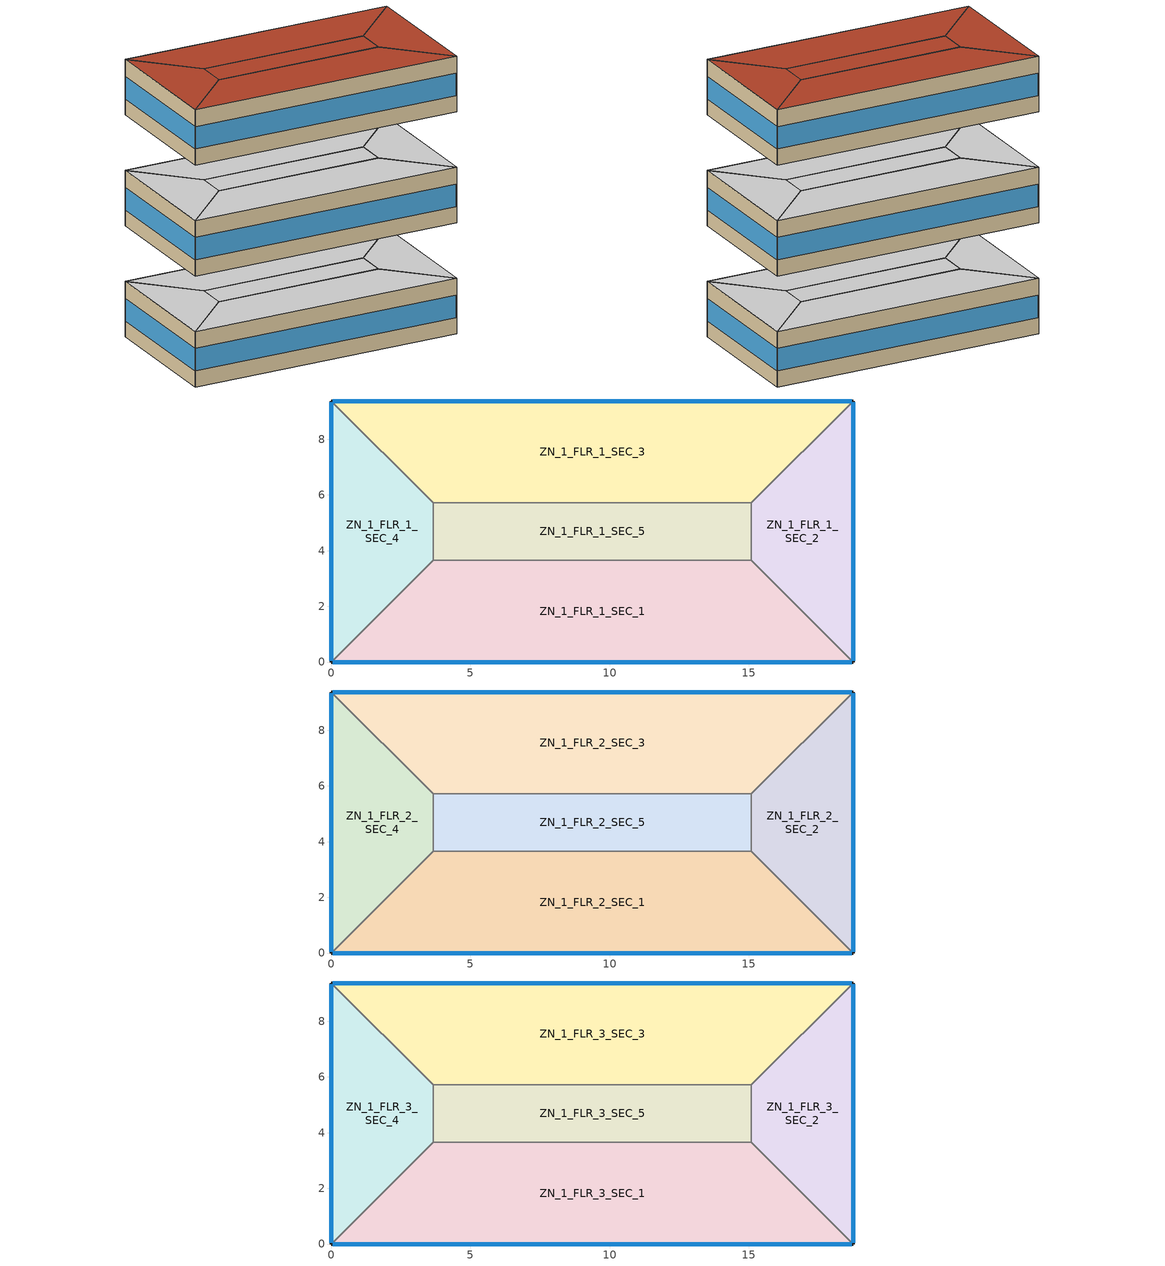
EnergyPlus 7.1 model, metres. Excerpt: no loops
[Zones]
ZN_1_FLR_1_SEC_1
 floor ground (Unheated - 8in Slab with Carpet_Ext-slab): 3.66,3.66 15.1,3.66 18.75,0 0,0 z0
 wall outside (Steel-Framed_R-13 + R-7.5 ci_Ext-wall): 0,0 18.75,0 z0:3.8
 wall to ZN_1_FLR_1_SEC_2 (Standard_Int-Wall): 18.75,0 15.1,3.66 z0:3.8
 wall to ZN_1_FLR_1_SEC_5 (Standard_Int-Wall): 15.1,3.66 3.66,3.66 z0:3.8
 wall to ZN_1_FLR_1_SEC_4 (Standard_Int-Wall): 3.66,3.66 0,0 z0:3.8
 window (std_window_UValue_3.124_SHGC_0.4_VT_0.508): 0.05,0 18.7,0 z1.1:2.63
 ceiling adiabatic (INT-FLOOR-UNDERSIDE): 0,0 18.75,0 15.1,3.66 3.66,3.66 z3.8
ZN_1_FLR_1_SEC_2
 floor ground (Unheated - 8in Slab with Carpet_Ext-slab): 15.1,3.66 15.1,5.72 18.75,9.38 18.75,0 z0
 wall outside (Steel-Framed_R-13 + R-7.5 ci_Ext-wall): 18.75,0 18.75,9.38 z0:3.8
 wall to ZN_1_FLR_1_SEC_3 (Standard_Int-Wall): 18.75,9.38 15.1,5.72 z0:3.8
 wall to ZN_1_FLR_1_SEC_5 (Standard_Int-Wall): 15.1,5.72 15.1,3.66 z0:3.8
 window (std_window_UValue_3.124_SHGC_0.4_VT_0.508_east): 18.75,0.05 18.75,9.33 z1.1:2.64
 ceiling adiabatic (INT-FLOOR-UNDERSIDE): 18.75,0 18.75,9.38 15.1,5.72 15.1,3.66 z3.8
ZN_1_FLR_1_SEC_3
 floor ground (Unheated - 8in Slab with Carpet_Ext-slab): 0,9.38 18.75,9.38 15.1,5.72 3.66,5.72 z0
 wall outside (Steel-Framed_R-13 + R-7.5 ci_Ext-wall): 18.75,9.38 0,9.38 z0:3.8
 wall to ZN_1_FLR_1_SEC_5 (Standard_Int-Wall): 3.66,5.72 15.1,5.72 z0:3.8
 wall to ZN_1_FLR_1_SEC_4 (Standard_Int-Wall): 0,9.38 3.66,5.72 z0:3.8
 window (std_window_UValue_3.124_SHGC_0.4_VT_0.508_north): 18.7,9.38 0.05,9.38 z1.1:2.63
 ceiling adiabatic (INT-FLOOR-UNDERSIDE): 3.66,5.72 15.1,5.72 18.75,9.38 0,9.38 z3.8
ZN_1_FLR_1_SEC_4
 floor ground (Unheated - 8in Slab with Carpet_Ext-slab): 0,9.38 3.66,5.72 3.66,3.66 0,0 z0
 wall outside (Steel-Framed_R-13 + R-7.5 ci_Ext-wall): 0,9.38 0,0 z0:3.8
 wall to ZN_1_FLR_1_SEC_5 (Standard_Int-Wall): 3.66,3.66 3.66,5.72 z0:3.8
 window (std_window_UValue_3.124_SHGC_0.4_VT_0.508_west): 0,9.33 0,0.05 z1.1:2.64
 ceiling adiabatic (INT-FLOOR-UNDERSIDE): 0,0 3.66,3.66 3.66,5.72 0,9.38 z3.8
ZN_1_FLR_1_SEC_5
 floor ground (Unheated - 8in Slab with Carpet_Ext-slab): 3.66,5.72 15.1,5.72 15.1,3.66 3.66,3.66 z0
 ceiling adiabatic (INT-FLOOR-UNDERSIDE): 3.66,3.66 15.1,3.66 15.1,5.72 3.66,5.72 z3.8
ZN_1_FLR_2_SEC_1
 floor to ZN_1_FLR_2_SEC_1 (INT-FLOOR-TOPSIDE): 3.66,3.66 15.1,3.66 18.75,0 0,0 z7.6
 wall outside (Steel-Framed_R-13 + R-7.5 ci_Ext-wall): 0,0 18.75,0 z7.6:11.4
 wall to ZN_1_FLR_2_SEC_2 (Standard_Int-Wall): 18.75,0 15.1,3.66 z7.6:11.4
 wall to ZN_1_FLR_2_SEC_5 (Standard_Int-Wall): 15.1,3.66 3.66,3.66 z7.6:11.4
 wall to ZN_1_FLR_2_SEC_4 (Standard_Int-Wall): 3.66,3.66 0,0 z7.6:11.4
 window (std_window_UValue_3.124_SHGC_0.4_VT_0.508): 0.05,0 18.7,0 z8.7:10.23
ZN_1_FLR_2_SEC_2
 floor to ZN_1_FLR_2_SEC_2 (INT-FLOOR-TOPSIDE): 15.1,3.66 15.1,5.72 18.75,9.38 18.75,0 z7.6
 wall outside (Steel-Framed_R-13 + R-7.5 ci_Ext-wall): 18.75,0 18.75,9.38 z7.6:11.4
 wall to ZN_1_FLR_2_SEC_3 (Standard_Int-Wall): 18.75,9.38 15.1,5.72 z7.6:11.4
 wall to ZN_1_FLR_2_SEC_5 (Standard_Int-Wall): 15.1,5.72 15.1,3.66 z7.6:11.4
 window (std_window_UValue_3.124_SHGC_0.4_VT_0.508_east): 18.75,0.05 18.75,9.33 z8.7:10.24
ZN_1_FLR_2_SEC_3
 floor to ZN_1_FLR_2_SEC_3 (INT-FLOOR-TOPSIDE): 0,9.38 18.75,9.38 15.1,5.72 3.66,5.72 z7.6
 wall outside (Steel-Framed_R-13 + R-7.5 ci_Ext-wall): 18.75,9.38 0,9.38 z7.6:11.4
 wall to ZN_1_FLR_2_SEC_5 (Standard_Int-Wall): 3.66,5.72 15.1,5.72 z7.6:11.4
 wall to ZN_1_FLR_2_SEC_4 (Standard_Int-Wall): 0,9.38 3.66,5.72 z7.6:11.4
 window (std_window_UValue_3.124_SHGC_0.4_VT_0.508_north): 18.7,9.38 0.05,9.38 z8.7:10.23
ZN_1_FLR_2_SEC_4
 floor to ZN_1_FLR_2_SEC_4 (INT-FLOOR-TOPSIDE): 0,9.38 3.66,5.72 3.66,3.66 0,0 z7.6
 wall outside (Steel-Framed_R-13 + R-7.5 ci_Ext-wall): 0,9.38 0,0 z7.6:11.4
 wall to ZN_1_FLR_2_SEC_5 (Standard_Int-Wall): 3.66,3.66 3.66,5.72 z7.6:11.4
 window (std_window_UValue_3.124_SHGC_0.4_VT_0.508_west): 0,9.33 0,0.05 z8.7:10.24
ZN_1_FLR_2_SEC_5
 floor to ZN_1_FLR_2_SEC_5 (INT-FLOOR-TOPSIDE): 3.66,5.72 15.1,5.72 15.1,3.66 3.66,3.66 z7.6
ZN_1_FLR_3_SEC_1
 floor adiabatic (INT-FLOOR-TOPSIDE): 3.66,3.66 15.1,3.66 18.75,0 0,0 z15.2
 wall outside (Steel-Framed_R-13 + R-7.5 ci_Ext-wall): 0,0 18.75,0 z15.2:19
 wall to ZN_1_FLR_3_SEC_2 (Standard_Int-Wall): 18.75,0 15.1,3.66 z15.2:19
 wall to ZN_1_FLR_3_SEC_5 (Standard_Int-Wall): 15.1,3.66 3.66,3.66 z15.2:19
 wall to ZN_1_FLR_3_SEC_4 (Standard_Int-Wall): 3.66,3.66 0,0 z15.2:19
 window (std_window_UValue_3.124_SHGC_0.4_VT_0.508): 0.05,0 18.7,0 z16.3:17.83
 roof outside (IEAD_R-20 ci_Roof): 0,0 18.75,0 15.1,3.66 3.66,3.66 z19
ZN_1_FLR_3_SEC_2
 floor adiabatic (INT-FLOOR-TOPSIDE): 15.1,3.66 15.1,5.72 18.75,9.38 18.75,0 z15.2
 wall outside (Steel-Framed_R-13 + R-7.5 ci_Ext-wall): 18.75,0 18.75,9.38 z15.2:19
 wall to ZN_1_FLR_3_SEC_3 (Standard_Int-Wall): 18.75,9.38 15.1,5.72 z15.2:19
 wall to ZN_1_FLR_3_SEC_5 (Standard_Int-Wall): 15.1,5.72 15.1,3.66 z15.2:19
 window (std_window_UValue_3.124_SHGC_0.4_VT_0.508_east): 18.75,0.05 18.75,9.33 z16.3:17.84
 roof outside (IEAD_R-20 ci_Roof): 18.75,0 18.75,9.38 15.1,5.72 15.1,3.66 z19
ZN_1_FLR_3_SEC_3
 floor adiabatic (INT-FLOOR-TOPSIDE): 0,9.38 18.75,9.38 15.1,5.72 3.66,5.72 z15.2
 wall outside (Steel-Framed_R-13 + R-7.5 ci_Ext-wall): 18.75,9.38 0,9.38 z15.2:19
 wall to ZN_1_FLR_3_SEC_5 (Standard_Int-Wall): 3.66,5.72 15.1,5.72 z15.2:19
 wall to ZN_1_FLR_3_SEC_4 (Standard_Int-Wall): 0,9.38 3.66,5.72 z15.2:19
 window (std_window_UValue_3.124_SHGC_0.4_VT_0.508_north): 18.7,9.38 0.05,9.38 z16.3:17.83
 roof outside (IEAD_R-20 ci_Roof): 3.66,5.72 15.1,5.72 18.75,9.38 0,9.38 z19
ZN_1_FLR_3_SEC_4
 floor adiabatic (INT-FLOOR-TOPSIDE): 0,9.38 3.66,5.72 3.66,3.66 0,0 z15.2
 wall outside (Steel-Framed_R-13 + R-7.5 ci_Ext-wall): 0,9.38 0,0 z15.2:19
 wall to ZN_1_FLR_3_SEC_5 (Standard_Int-Wall): 3.66,3.66 3.66,5.72 z15.2:19
 window (std_window_UValue_3.124_SHGC_0.4_VT_0.508_west): 0,9.33 0,0.05 z16.3:17.84
 roof outside (IEAD_R-20 ci_Roof): 0,0 3.66,3.66 3.66,5.72 0,9.38 z19
ZN_1_FLR_3_SEC_5
 floor adiabatic (INT-FLOOR-TOPSIDE): 3.66,5.72 15.1,5.72 15.1,3.66 3.66,3.66 z15.2
 roof outside (IEAD_R-20 ci_Roof): 3.66,3.66 15.1,3.66 15.1,5.72 3.66,5.72 z19
[Building]
BuildChicago: North Axis=0; Terrain=City; Loads Convergence Tolerance Value=0.04; Temperature Convergence Tolerance Value=0.2; Solar Distribution=FullInteriorAndExterior; Maximum Number of Warmup Days=25; Minimum Number of Warmup Days=6
[Site:Location]
USA IL-CHICAGO-OHARE: Latitude {deg}=41.77; Longitude {deg}=-87.75; Time Zone {hr}=-6; Elevation {m}=190
[Site:GroundTemperature:BuildingSurface]
19.527, 19.502, 19.536, 19.598, 20.002, 21.64, 22.225, 22.375, 21.449, 20.121, 19.802, 19.633
[Site:WaterMainsTemperature]
Calculation Method=CORRELATION; Annual Average Outdoor Air Temperature {C}=9.69; Maximum Difference In Monthly Average Outdoor Air Temperatures {deltaC}=28.1
[SizingPeriod:DesignDay] Day of Month=21; Humidity Condition Type=Wetbulb; Barometric Pressure {Pa}=99063; Rain Indicator=No; Snow Indicator=No; Daylight Saving Time Indicator=No; Solar Model Indicator=ASHRAEClearSky
Name | Month | Day Type | Maximum Dry-Bulb Temperature {C} | Daily Dry-Bulb Temperature Range {deltaC} | Wetbulb or DewPoint at Maximum Dry-Bulb {C} | Wind Speed {m/s} | Wind Direction {deg} | Sky Clearness
CHICAGO Ann Htg 99.6% Condns DB | 1 | WinterDesignDay | -20.6 | 0 | -20.6 | 4.9 | 270 | 0
CHICAGO Ann Clg .4% Condns DB=>MWB | 7 | SummerDesignDay | 33.2 | 10.7 | 23.8 | 5.3 | 230 | 1
CHICAGO Ann Clg .4% Condns WB=>MDB | 7 | SummerDesignDay | 31.2 | 10.7 | 25.5 | 5.3 | 230 | 1
[WindowMaterial:Glazing] Optical Data Type=SpectralAverage; Thickness=0.003; Infrared Transmittance at Normal Incidence=0; Front Side Infrared Hemispherical Emissivity=0.9; Back Side Infrared Hemispherical Emissivity=0.9; Dirt Correction Factor for Solar and Visible Transmittance=1; Solar Diffusing=No
Name | Solar Transmittance at Normal Incidence | Front Side Solar Reflectance at Normal Incidence | Back Side Solar Reflectance at Normal Incidence | Visible Transmittance at Normal Incidence | Front Side Visible Reflectance at Normal Incidence | Back Side Visible Reflectance at Normal Incidence | Conductivity
Theoretical Glass [182] | 0.3933 | 0.5567 | 0.5567 | 0.5079 | 0.4421 | 0.4421 | 0.0185
Theoretical Glass [146] | 0.4818 | 0.4682 | 0.4682 | 0.6216 | 0.3284 | 0.3284 | 0.0303
[Material]
Name | Roughness | Thickness | Conductivity | Density | Specific Heat | Thermal Absorptance | Solar Absorptance | Visible Absorptance | Thickness {m} | Conductivity {W/m-K} | Density {kg/m3} | Specific Heat {J/kg-K}
Roof Membrane | VeryRough | 0.0095 | 0.16 | 1121.29 | 1460 | 0.9 | 0.7 | 0.7
Roof Insulation [14] | MediumRough | 0.1673 | 0.049 | 265 | 836.8 | 0.9 | 0.7 | 0.7
Metal Decking | MediumSmooth | 0.0015 | 45.006 | 7680 | 418.4 | 0.9 | 0.7 | 0.3
GP01 1/2 GYPSUM | Smooth | 0.0127 | 0.16 | 800 | 1090 | 0.9 | 0.7 | 0.5
Wall Insulation [10] | MediumRough | 0.0971 | 0.045 | 265 | 836.8 | 0.9 | 0.7 | 0.7
1/2IN Gypsum | Smooth | 0.0127 | 0.16 | 784.9 | 830 | 0.9 | 0.92 | 0.92
MAT-CC05 8 HW CONCRETE | Rough | 0.2032 | 1.311 | 2240 | 836.8 | 0.9 | 0.7 | 0.7
Floor Insulation [4] | MediumRough | 0.0795 | 0.045 | 265 | 836.8 | 0.9 | 0.7 | 0.7
METAL Door Medium 18Ga_1; METAL Door Medium 18Ga_2; METAL Door Medium 18Ga | Smooth | 0.0013 | 45.3149 | 7833.03 | 502.08 | 0.8 | 0.5 | 0.5
Std Wood 6inch | MediumSmooth |  |  |  |  | 0.9 | 0.7 | 0.7 | 0.15 | 0.12 | 540 | 1210
Std AC02 | MediumSmooth |  |  |  |  | 0.9 | 0.7 | 0.2 | 0.0127 | 0.057 | 288 | 1339
Std MAT-CC05 4  MW CONCRETE | Rough |  |  |  |  | 0.9 | 0.7 | 0.2 | 0.1 | 0.858 | 1968 | 836.8
Std PW05 | MediumSmooth |  |  |  |  | 0.9 | 0.78 | 0.78 | 0.0191 | 0.115 | 545 | 1213
Std Steel_Brown_Regular | Smooth |  |  |  |  | 0.9 | 0.92 | 0.92 | 0.0015 | 44.9696 | 7689 | 418
[Material:NoMass]
Name | Roughness | Thermal Resistance {(m2-K)/W} | Thermal Absorptance | Solar Absorptance | Visible Absorptance | Thermal Resistance {m2-K/W}
MAT-SHEATH | Rough | 0.3626 | 0.9 | 0.7 | 0.7
CP02 CARPET PAD | VeryRough | 0.2165 | 0.9 | 0.7 | 0.8
AIR | Smooth | 0.2515 | 0.8 | 0.5 | 0.5
AIR [2] | Smooth | 0.3521 | 0.8 | 0.5 | 0.5
Std CP02 CARPET PAD | VeryRough |  | 0.9 | 0.7 | 0.8 | 0.21648
MAT-AIR-WALL | Rough |  | 0.9 | 0.7 |  | 0.207949
Std Opaque Door panel_con; Std Opaque Door panel_semi | MediumRough |  | 0.9 | 0.7 | 0.7 | 0.12327
Std Overhead Door Panel | MediumRough |  | 0.9 | 0.7 | 0.7 | 0.255345
[Construction]
InteriorFurnishings: Std Wood 6inch
INT-FLOOR-TOPSIDE: Std MAT-CC05 4  MW CONCRETE, Std CP02 CARPET PAD
INT-FLOOR-UNDERSIDE: Std CP02 CARPET PAD, Std MAT-CC05 4  MW CONCRETE
INT-FLOOR-SLAB: Std MAT-CC05 4  MW CONCRETE
DropCeiling: Std AC02
Sloped_Metal_Roof: Std Steel_Brown_Regular, Std PW05
Gable_Wall: Std PW05
AIR-WALL: MAT-AIR-WALL
Std Swinging Door_con: Std Opaque Door panel_con
Std Swinging Door_semi: Std Opaque Door panel_semi
Std Overhead Door: Std Overhead Door Panel
std_window_UValue_3.124_SHGC_0.4_VT_0.508; std_window_UValue_3.124_SHGC_0.4_VT_0.508_east; std_window_UValue_3.124_SHGC_0.4_VT_0.508_north; std_window_UValue_3.124_SHGC_0.4_VT_0.508_west: Theoretical Glass [182]
std_window_UValue_3.919_SHGC_0.49_VT_0.622: Theoretical Glass [146]
IEAD_R-20 ci_Roof: Roof Membrane, Roof Insulation [14], Metal Decking
Standard_Int-Wall: GP01 1/2 GYPSUM, GP01 1/2 GYPSUM
Steel-Framed_R-13 + R-7.5 ci_Ext-wall: MAT-SHEATH, Wall Insulation [10], 1/2IN Gypsum
Unheated - 8in Slab with Carpet_Ext-slab: MAT-CC05 8 HW CONCRETE, CP02 CARPET PAD
Mass_R-10.4 ci_ExposedFloor: Floor Insulation [4], MAT-CC05 8 HW CONCRETE, CP02 CARPET PAD
Swinging_door: METAL Door Medium 18Ga_1, AIR, METAL Door Medium 18Ga_2
Non-Swinging_NR_door: METAL Door Medium 18Ga, AIR [2], METAL Door Medium 18Ga_2
[ComponentCost:LineItem] Line Item Type=Construction
Name | Item | Cost per Area {$/m2} | Cost per Area
Interior Furnishings | InteriorFurnishings | 1
Interior Floor | INT-FLOOR-UNDERSIDE | 15
Interior Floor Slab | INT-FLOOR-SLAB | 35
Drop Ceiling | DropCeiling | 10
Sloped Metal Roof | Sloped_Metal_Roof | 1
Gable Wall | Gable_Wall | 1
Air Wall | AIR-WALL | 1
Swinging Door Conditioned | Std Swinging Door_con | 1
Swinging Door Semi-conditioned | Std Swinging Door_semi | 1
Overhead Door | Std Overhead Door | 1
south:std_window_UValue_3.124_SHGC_0.4_VT_0.508 | std_window_UValue_3.124_SHGC_0.4_VT_0.508 |  | 219.52
east:std_window_UValue_3.124_SHGC_0.4_VT_0.508_east | std_window_UValue_3.124_SHGC_0.4_VT_0.508_east |  | 219.52
north:std_window_UValue_3.124_SHGC_0.4_VT_0.508_north | std_window_UValue_3.124_SHGC_0.4_VT_0.508_north |  | 219.52
west:std_window_UValue_3.124_SHGC_0.4_VT_0.508_west | std_window_UValue_3.124_SHGC_0.4_VT_0.508_west |  | 219.52
SkylightConst:std_window_UValue_3.919_SHGC_0.49_VT_0.622 | std_window_UValue_3.919_SHGC_0.49_VT_0.622 |  | 215.97
roofs:IEAD_R-20 ci_Roof | IEAD_R-20 ci_Roof |  | 36.9496
int-walls:Standard_Int-Wall | Standard_Int-Wall |  | 1
ext-walls:Steel-Framed_R-13 + R-7.5 ci_Ext-wall | Steel-Framed_R-13 + R-7.5 ci_Ext-wall |  | 41.5357
ext-slab:Unheated - 8in Slab with Carpet_Ext-slab | Unheated - 8in Slab with Carpet_Ext-slab |  | 24.86
exposed-floor:Mass_R-10.4 ci_ExposedFloor | Mass_R-10.4 ci_ExposedFloor |  | 36.1693
door:Swinging_door | Swinging_door |  | 1
non-swinging-door:Non-Swinging_NR_door | Non-Swinging_NR_door |  | 1
[Zone] Type=1; Ceiling Height {m}=3.8; Floor Area {m2}=AutoCalculate; Part of Total Floor Area=Yes
Name | Multiplier | Volume {m3}
ZN_1_FLR_1_SEC_1; ZN_1_FLR_3_SEC_1; ZN_1_FLR_1_SEC_3; ZN_1_FLR_3_SEC_3 | 1 | 209.7118
ZN_1_FLR_2_SEC_1; ZN_1_FLR_2_SEC_3 | 3 | 209.7118
ZN_1_FLR_1_SEC_2; ZN_1_FLR_3_SEC_2; ZN_1_FLR_1_SEC_4; ZN_1_FLR_3_SEC_4 | 1 | 79.4599
ZN_1_FLR_2_SEC_2; ZN_1_FLR_2_SEC_4 | 3 | 79.4599
ZN_1_FLR_1_SEC_5; ZN_1_FLR_3_SEC_5 | 1 | 89.6966
ZN_1_FLR_2_SEC_5 | 3 | 89.6966
[InternalMass] Construction=InteriorFurnishings
Name | Zone | Surface Area
ZN_1_FLR_1_SEC_1 Internal Mass | ZN_1_FLR_1_SEC_1 | 110.3746
ZN_1_FLR_2_SEC_1 Internal Mass | ZN_1_FLR_2_SEC_1 | 110.3746
ZN_1_FLR_3_SEC_1 Internal Mass | ZN_1_FLR_3_SEC_1 | 110.3746
ZN_1_FLR_1_SEC_2 Internal Mass | ZN_1_FLR_1_SEC_2 | 41.821
ZN_1_FLR_2_SEC_2 Internal Mass | ZN_1_FLR_2_SEC_2 | 41.821
ZN_1_FLR_3_SEC_2 Internal Mass | ZN_1_FLR_3_SEC_2 | 41.821
ZN_1_FLR_1_SEC_3 Internal Mass | ZN_1_FLR_1_SEC_3 | 110.3746
ZN_1_FLR_2_SEC_3 Internal Mass | ZN_1_FLR_2_SEC_3 | 110.3746
ZN_1_FLR_3_SEC_3 Internal Mass | ZN_1_FLR_3_SEC_3 | 110.3746
ZN_1_FLR_1_SEC_4 Internal Mass | ZN_1_FLR_1_SEC_4 | 41.821
ZN_1_FLR_2_SEC_4 Internal Mass | ZN_1_FLR_2_SEC_4 | 41.821
ZN_1_FLR_3_SEC_4 Internal Mass | ZN_1_FLR_3_SEC_4 | 41.821
ZN_1_FLR_1_SEC_5 Internal Mass | ZN_1_FLR_1_SEC_5 | 47.2088
ZN_1_FLR_2_SEC_5 Internal Mass | ZN_1_FLR_2_SEC_5 | 47.2088
ZN_1_FLR_3_SEC_5 Internal Mass | ZN_1_FLR_3_SEC_5 | 47.2088
[ZoneInfiltration:DesignFlowRate] Schedule=INFIL_SCH; Design Volume Flow Rate Calculation Method=Flow/Zone; Constant Term Coefficient=1; Temperature Term Coefficient=0; Velocity Term Coefficient=0; Velocity Squared Term Coefficient=0
Name | Zone | Design Flow Rate {m3/s}
ZN_1_FLR_1_SEC_1_Infiltration | ZN_1_FLR_1_SEC_1 | 0.0291266
ZN_1_FLR_2_SEC_1_Infiltration | ZN_1_FLR_2_SEC_1 | 0.0291266
ZN_1_FLR_3_SEC_1_Infiltration | ZN_1_FLR_3_SEC_1 | 0.0291266
ZN_1_FLR_1_SEC_2_Infiltration | ZN_1_FLR_1_SEC_2 | 0.0110361
ZN_1_FLR_2_SEC_2_Infiltration | ZN_1_FLR_2_SEC_2 | 0.0110361
ZN_1_FLR_3_SEC_2_Infiltration | ZN_1_FLR_3_SEC_2 | 0.0110361
ZN_1_FLR_1_SEC_3_Infiltration | ZN_1_FLR_1_SEC_3 | 0.0291266
ZN_1_FLR_2_SEC_3_Infiltration | ZN_1_FLR_2_SEC_3 | 0.0291266
ZN_1_FLR_3_SEC_3_Infiltration | ZN_1_FLR_3_SEC_3 | 0.0291266
ZN_1_FLR_1_SEC_4_Infiltration | ZN_1_FLR_1_SEC_4 | 0.0110361
ZN_1_FLR_2_SEC_4_Infiltration | ZN_1_FLR_2_SEC_4 | 0.0110361
ZN_1_FLR_3_SEC_4_Infiltration | ZN_1_FLR_3_SEC_4 | 0.0110361
ZN_1_FLR_1_SEC_5_Infiltration | ZN_1_FLR_1_SEC_5 | 0.0124579
ZN_1_FLR_2_SEC_5_Infiltration | ZN_1_FLR_2_SEC_5 | 0.0124579
ZN_1_FLR_3_SEC_5_Infiltration | ZN_1_FLR_3_SEC_5 | 0.0124579
[People] Schedule=BLDG_OCC_SCH; Number of People Calculation Method=People; Fraction Radiant=0.3; User Specified Sensible Fraction=AUTOCALCULATE; Activity Level Schedule=ACTIVITY_SCH; Carbon Dioxide Generation Rate {m3/s-W}=3.82E-8; Enable ASHRAE 55 Comfort Warnings=No; MRT Calculation=ZoneAveraged; Work Efficiency Schedule=WORK_EFF_SCH; Clothing Schedule=CLOTHING_SCH; Air Velocity Schedule=AIR_VELO_SCH; Thermal Comfort Report=FANGER
Name | Zone | Number of People
ZN_1_FLR_1_SEC_1 People | ZN_1_FLR_1_SEC_1 | 11.8653
ZN_1_FLR_2_SEC_1 People | ZN_1_FLR_2_SEC_1 | 11.8653
ZN_1_FLR_3_SEC_1 People | ZN_1_FLR_3_SEC_1 | 11.8653
ZN_1_FLR_1_SEC_2 People | ZN_1_FLR_1_SEC_2 | 4.4958
ZN_1_FLR_2_SEC_2 People | ZN_1_FLR_2_SEC_2 | 4.4958
ZN_1_FLR_3_SEC_2 People | ZN_1_FLR_3_SEC_2 | 4.4958
ZN_1_FLR_1_SEC_3 People | ZN_1_FLR_1_SEC_3 | 11.8653
ZN_1_FLR_2_SEC_3 People | ZN_1_FLR_2_SEC_3 | 11.8653
ZN_1_FLR_3_SEC_3 People | ZN_1_FLR_3_SEC_3 | 11.8653
ZN_1_FLR_1_SEC_4 People | ZN_1_FLR_1_SEC_4 | 4.4958
ZN_1_FLR_2_SEC_4 People | ZN_1_FLR_2_SEC_4 | 4.4958
ZN_1_FLR_3_SEC_4 People | ZN_1_FLR_3_SEC_4 | 4.4958
ZN_1_FLR_1_SEC_5 People | ZN_1_FLR_1_SEC_5 | 5.0749
ZN_1_FLR_2_SEC_5 People | ZN_1_FLR_2_SEC_5 | 5.0749
ZN_1_FLR_3_SEC_5 People | ZN_1_FLR_3_SEC_5 | 5.0749
[Lights] Schedule=BLDG_LIGHT_SCH; Design Level Calculation Method=LightingLevel; Return Air Fraction=0; Fraction Radiant=0.7; Fraction Visible=0.2; Fraction Replaceable=1; Return Air Fraction is Calculated from Plenum Temperature=No
Name | Zone | Design Level {W}
ZN_1_FLR_1_SEC_1_Lights | ZN_1_FLR_1_SEC_1 | 712.4683
ZN_1_FLR_2_SEC_1_Lights | ZN_1_FLR_2_SEC_1 | 712.4683
ZN_1_FLR_3_SEC_1_Lights | ZN_1_FLR_3_SEC_1 | 712.4683
ZN_1_FLR_1_SEC_2_Lights | ZN_1_FLR_1_SEC_2 | 269.9545
ZN_1_FLR_2_SEC_2_Lights | ZN_1_FLR_2_SEC_2 | 269.9545
ZN_1_FLR_3_SEC_2_Lights | ZN_1_FLR_3_SEC_2 | 269.9545
ZN_1_FLR_1_SEC_3_Lights | ZN_1_FLR_1_SEC_3 | 712.4683
ZN_1_FLR_2_SEC_3_Lights | ZN_1_FLR_2_SEC_3 | 712.4683
ZN_1_FLR_3_SEC_3_Lights | ZN_1_FLR_3_SEC_3 | 712.4683
ZN_1_FLR_1_SEC_4_Lights | ZN_1_FLR_1_SEC_4 | 269.9545
ZN_1_FLR_2_SEC_4_Lights | ZN_1_FLR_2_SEC_4 | 269.9545
ZN_1_FLR_3_SEC_4_Lights | ZN_1_FLR_3_SEC_4 | 269.9545
ZN_1_FLR_1_SEC_5_Lights | ZN_1_FLR_1_SEC_5 | 304.7325
ZN_1_FLR_2_SEC_5_Lights | ZN_1_FLR_2_SEC_5 | 304.7325
ZN_1_FLR_3_SEC_5_Lights | ZN_1_FLR_3_SEC_5 | 304.7325
[ElectricEquipment] Schedule=BLDG_EQUIP_SCH; Design Level Calculation Method=EquipmentLevel; Fraction Latent=0; Fraction Radiant=0.5; Fraction Lost=0
Name | Zone | Design Level {W}
ZN_1_FLR_1_SEC_1_PlugMisc_Equip | ZN_1_FLR_1_SEC_1 | 148.4539
ZN_1_FLR_2_SEC_1_PlugMisc_Equip | ZN_1_FLR_2_SEC_1 | 148.4539
ZN_1_FLR_3_SEC_1_PlugMisc_Equip | ZN_1_FLR_3_SEC_1 | 148.4539
ZN_1_FLR_1_SEC_2_PlugMisc_Equip | ZN_1_FLR_1_SEC_2 | 56.2492
ZN_1_FLR_2_SEC_2_PlugMisc_Equip | ZN_1_FLR_2_SEC_2 | 56.2492
ZN_1_FLR_3_SEC_2_PlugMisc_Equip | ZN_1_FLR_3_SEC_2 | 56.2492
ZN_1_FLR_1_SEC_3_PlugMisc_Equip | ZN_1_FLR_1_SEC_3 | 148.4539
ZN_1_FLR_2_SEC_3_PlugMisc_Equip | ZN_1_FLR_2_SEC_3 | 148.4539
ZN_1_FLR_3_SEC_3_PlugMisc_Equip | ZN_1_FLR_3_SEC_3 | 148.4539
ZN_1_FLR_1_SEC_4_PlugMisc_Equip | ZN_1_FLR_1_SEC_4 | 56.2492
ZN_1_FLR_2_SEC_4_PlugMisc_Equip | ZN_1_FLR_2_SEC_4 | 56.2492
ZN_1_FLR_3_SEC_4_PlugMisc_Equip | ZN_1_FLR_3_SEC_4 | 56.2492
ZN_1_FLR_1_SEC_5_PlugMisc_Equip | ZN_1_FLR_1_SEC_5 | 63.4958
ZN_1_FLR_2_SEC_5_PlugMisc_Equip | ZN_1_FLR_2_SEC_5 | 63.4958
ZN_1_FLR_3_SEC_5_PlugMisc_Equip | ZN_1_FLR_3_SEC_5 | 63.4958
[GasEquipment] Schedule=BLDG_EQUIP_SCH; Design Level Calculation Method=EquipmentLevel; Fraction Latent=0; Fraction Radiant=0.5; Fraction Lost=0; Carbon Dioxide Generation Rate {m3/s-W}=3.96E-8
Name | Zone | Design Level {W}
ZN_1_FLR_1_SEC_1_PlugMisc_Equip | ZN_1_FLR_1_SEC_1 | 16.5562
ZN_1_FLR_2_SEC_1_PlugMisc_Equip | ZN_1_FLR_2_SEC_1 | 16.5562
ZN_1_FLR_3_SEC_1_PlugMisc_Equip | ZN_1_FLR_3_SEC_1 | 16.5562
ZN_1_FLR_1_SEC_2_PlugMisc_Equip | ZN_1_FLR_1_SEC_2 | 6.2731
ZN_1_FLR_2_SEC_2_PlugMisc_Equip | ZN_1_FLR_2_SEC_2 | 6.2731
ZN_1_FLR_3_SEC_2_PlugMisc_Equip | ZN_1_FLR_3_SEC_2 | 6.2731
ZN_1_FLR_1_SEC_3_PlugMisc_Equip | ZN_1_FLR_1_SEC_3 | 16.5562
ZN_1_FLR_2_SEC_3_PlugMisc_Equip | ZN_1_FLR_2_SEC_3 | 16.5562
ZN_1_FLR_3_SEC_3_PlugMisc_Equip | ZN_1_FLR_3_SEC_3 | 16.5562
ZN_1_FLR_1_SEC_4_PlugMisc_Equip | ZN_1_FLR_1_SEC_4 | 6.2731
ZN_1_FLR_2_SEC_4_PlugMisc_Equip | ZN_1_FLR_2_SEC_4 | 6.2731
ZN_1_FLR_3_SEC_4_PlugMisc_Equip | ZN_1_FLR_3_SEC_4 | 6.2731
ZN_1_FLR_1_SEC_5_PlugMisc_Equip | ZN_1_FLR_1_SEC_5 | 7.0813
ZN_1_FLR_2_SEC_5_PlugMisc_Equip | ZN_1_FLR_2_SEC_5 | 7.0813
ZN_1_FLR_3_SEC_5_PlugMisc_Equip | ZN_1_FLR_3_SEC_5 | 7.0813
[AvailabilityManager:NightCycle]
PVAV_REHEAT_1 Availability Manager: Availability Schedule=Always_On; Fan Schedule=HVACOperationSchd; Control Type {CycleOnAny | CycleOnControlZone | CycleOnAnyZoneFansOnly}=CycleOnAny; Thermostat Tolerance {delta C}=1; Cycling Run Time {s}=1800
[UtilityCost:Tariff]
Name | Output Meter | Conversion Factor Choice | Demand Window Length | Monthly Charge or Variable | Group
PSI_LLF_LowLoadFactorService | ElectricityNet:Facility | kWh | HalfHour | 15 | Comm Elect
PSI_CS_CommercialElectricService | ElectricityNet:Facility | kWh |  | 9.4 | Comm Elect
IN_EIAMonthlyRateGas | Gas:Facility | MCF |  | 0 | Comm Gas
[UtilityCost:Charge:Block] Source Variable=totalEnergy; Season=Annual; Category Variable=EnergyCharges
Name | Charge Variable | Tariff | Block Size 1 Value or Variable | Block 1 Cost per Unit Value or Variable | Block Size 2 Value or Variable | Block 2 Cost per Unit Value or Variable | Block Size 3 Value or Variable | Block 3 Cost per Unit Value or Variable | Block Size 4 Value or Variable | Block 4 Cost per Unit Value or Variable | Block Size Multiplier Value or Variable
 | AnnualEnergyCharge | PSI_LLF_LowLoadFactorService | 300 | 0.108222 | 700 | 0.087021 | 1500 | 0.07842 | remaining | 0.05832
 | AnnualDemandBaseCharge | PSI_LLF_LowLoadFactorService | 190 | 0 | 110 | 0.051773 | remaining | 0.046965 |  |  | TotalDemand
 | AnnualEnergyCharge | PSI_CS_CommercialElectricService | 300 | 0.082409 | 700 | 0.072873 | 1500 | 0.061696 | remaining | 0.041179
[UtilityCost:Charge:Simple] Season=Annual
Name | Charge Variable | Tariff | Source Variable | Category Variable | Cost per Unit Value or Variable
 | FuelCostAdjustEnergyCharge | PSI_LLF_LowLoadFactorService | totalEnergy | EnergyCharges | 0.002028
 | QualPollutionControlAdjustEnergyCharge | PSI_LLF_LowLoadFactorService | totalEnergy | EnergyCharges | 0.000536
 | SoxNoxRiderAdjustEnergyCharge | PSI_LLF_LowLoadFactorService | totalEnergy | EnergyCharges | 0.001127
 | DSMRiderAdjustEnergyCharge | PSI_LLF_LowLoadFactorService | totalEnergy | EnergyCharges | -0.00037
 | PurchPowerTrackerAdjustEnergyCharge | PSI_LLF_LowLoadFactorService | totalEnergy | EnergyCharges | -3.1e-05
 | MidwestISOAdjustEnergyCharge | PSI_LLF_LowLoadFactorService | totalEnergy | EnergyCharges | -0.000216
 | CleanCoalRiderEnergyCharge | PSI_LLF_LowLoadFactorService | totalEnergy | EnergyCharges | 0.000833
 | TaxofeightPercent | PSI_LLF_LowLoadFactorService | SubTotal | Taxes | 0.08
 | FuelCostAdjustEnergyCharge | PSI_CS_CommercialElectricService | totalEnergy | EnergyCharges | 0.002028
 | QualPollutionControlAdjustEnergyCharge | PSI_CS_CommercialElectricService | totalEnergy | EnergyCharges | 0.000536
 | SoxNoxRiderAdjustEnergyCharge | PSI_CS_CommercialElectricService | totalEnergy | EnergyCharges | 0.001127
 | DSMRiderAdjustEnergyCharge | PSI_CS_CommercialElectricService | totalEnergy | EnergyCharges | 0.000021
 | PurchPowerTrackerAdjustEnergyCharge | PSI_CS_CommercialElectricService | totalEnergy | EnergyCharges | 0.000034
 | MidwestISOAdjustEnergyCharge | PSI_CS_CommercialElectricService | totalEnergy | EnergyCharges | -0.000203
 | CleanCoalRiderEnergyCharge | PSI_CS_CommercialElectricService | totalEnergy | EnergyCharges | 0.000807
 | TaxofeightPercent | PSI_CS_CommercialElectricService | SubTotal | Taxes | 0.08
 | MonthlyRateGasCharge | IN_EIAMonthlyRateGas | totalEnergy | EnergyCharges | IN_MonthlyGasRates
 | TaxofEightPercent | IN_EIAMonthlyRateGas | SubTotal | Taxes | 0.08
[UtilityCost:Qualify] Variable=TotalDemand; Threshold Value or Variable=75; Season=Annual; Threshold Test=Count
Name | Tariff | Qualify Type | Number of Months
MinDemand75kw | PSI_LLF_LowLoadFactorService | Minimum | 12
MaxDemand75kw | PSI_CS_CommercialElectricService | Maximum | 1
[UtilityCost:Variable]
IN_MonthlyGasRates: Tariff=IN_EIAMonthlyRateGas; Variable Type=Currency; January Value=8.22; February Value=7.51; March Value=8.97; April Value=9.01; May Value=9.16; June Value=10.44; July Value=10.32; August Value=10.13; September Value=9.2; October Value=8.18; November Value=7.83; December Value=7.63
[Schedule:Compact]
ALWAYS_ON: Through: 12/31, For: AllDays, Until: 24:00, 1
HVACOperationSchd: Through: 12/31, For: Weekdays SummerDesignDay, Until: 06:00, 0, Until: 23:00, 1, Until: 24:00, 0, For: Saturday WinterDesignDay, Until: 06:00, 0, Until: 23:00, 1, Until: 24:00, 0, For: Sunday Holidays AllOtherDays, Until: 06:00, 0, Until: 23:00, 1, Until: 24:00, 0
BLDG_LIGHT_SCH: Through: 12/31, For: Weekdays SummerDesignDay, Until: 08:00, 0, Until: 11:00, 0.4, Until: 22:00, 0.75, Until: 23:00, 0.25, Until: 24:00, 0, For: Saturday, Until: 07:00, 0, Until: 09:00, 0.3, Until: 23:00, 0.5, Until: 24:00, 0, For: WinterDesignDay, Until: 24:00, 0, For: Sunday Holidays AllOtherDays, Until: 07:00, 0, Until: 12:00, 0.3, Until: 22:00, 0.65, Until: 24:00, 0
BLDG_OCC_SCH: Through: 12/31, For: Weekdays, Until: 08:00, 0, Until: 11:00, 0.2, Until: 18:00, 0.8, Until: 22:00, 0.2, Until: 23:00, 0.1, Until: 24:00, 0, For: SummerDesignDay, Until: 05:00, 0, Until: 23:00, 1, Until: 24:00, 0, For: Saturday, Until: 08:00, 0, Until: 12:00, 0.2, Until: 21:00, 0.6, Until: 22:00, 0.8, Until: 23:00, 0.1, Until: 24:00, 0, For: WinterDesignDay, Until: 24:00, 0, For: Sunday Holidays AllOtherDays, Until: 08:00, 0, Until: 13:00, 0.1, Until: 22:00, 0.7, Until: 23:00, 0.2, Until: 24:00, 0
BLDG_EQUIP_SCH: Through: 12/31, For: Weekdays SummerDesignDay, Until: 08:00, 0.2, Until: 11:00, 0.8, Until: 22:00, 0.9, Until: 23:00, 0.7, Until: 24:00, 0.2, For: Saturday, Until: 07:00, 0.2, Until: 09:00, 0.7, Until: 23:00, 0.8, Until: 24:00, 0.2, For: WinterDesignDay, Until: 24:00, 0, For: Sunday Holidays AllOtherDays, Until: 07:00, 0.2, Until: 12:00, 0.7, Until: 22:00, 0.8, Until: 24:00, 0.2
ACTIVITY_SCH: Through: 12/31, For: AllDays, Until: 24:00, 120
WORK_EFF_SCH: Through: 12/31, For: AllDays, Until: 24:00, 0
AIR_VELO_SCH: Through: 12/31, For: AllDays, Until: 24:00, 0.2
CLOTHING_SCH: Through: 04/30, For: AllDays, Until: 24:00, 1, Through: 09/30, For: AllDays, Until: 24:00, 0.5, Through: 12/31, For: AllDays, Until: 24:00, 1
INFIL_SCH: Through: 12/31, For: Weekdays SummerDesignDay, Until: 06:00, 1, Until: 23:00, 0, Until: 24:00, 1, For: Saturday WinterDesignDay, Until: 06:00, 1, Until: 23:00, 0, Until: 24:00, 1, For: Sunday Holidays AllOtherDays, Until: 06:00, 1, Until: 23:00, 0, Until: 24:00, 1
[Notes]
Building Description
Start SimMetaData
WeatherFileName=USA_IL_Chicago-OHare_TMY2.epw
RoofConstruction=Insulation Entirely Above Deck
ExtWallConstruction=Steel-Framed
End SimMetaData
Start WebInterface Parameters
EMAIL_ADDRESS=joshwentz@gmail.com
BUILDING_DESCRIPTION=BuildChicago
BUILDING_TYPE=Public Assembly
CITY=CHICAGO-OHARE
COUNTRY=USA
ELECTRICAL_PLUG_INTENSITY=2.69
ELECTRICAL_PLUG_INTENSITY_INPUT=CUSTOM
GAS_APPLIANCE_INTENSITY=0.30
GAS_APPLIANCE_INTENSITY_INPUT=CUSTOM
GEOCHG=false
IDF_UPLOAD=0
MODEL=Simple
NUMBER_OF_FLOORS=5
PEOPLE_DENSITY=21.50
PEOPLE_DENSITY_INPUT=CUSTOM
ROOF_TYPE=Insulation Entirely above Deck
ROOF_TYPE_INPUT=CUSTOM
TARGETED_STANDARD=ASHRAE 90.1-2007
TOTAL_FLOOR_AREA=879
WALL_TYPE=Steel-Framed
WALL_TYPE_INPUT=CUSTOM
WEATHER_FILE=USA_IL_Chicago-OHare_TMY2.epw
WEATHER_FILE_KEY=USA_IL_CHICAGO-OHARE
End WebInterface Parameters
Number of Zones: 15
US National Holidays
